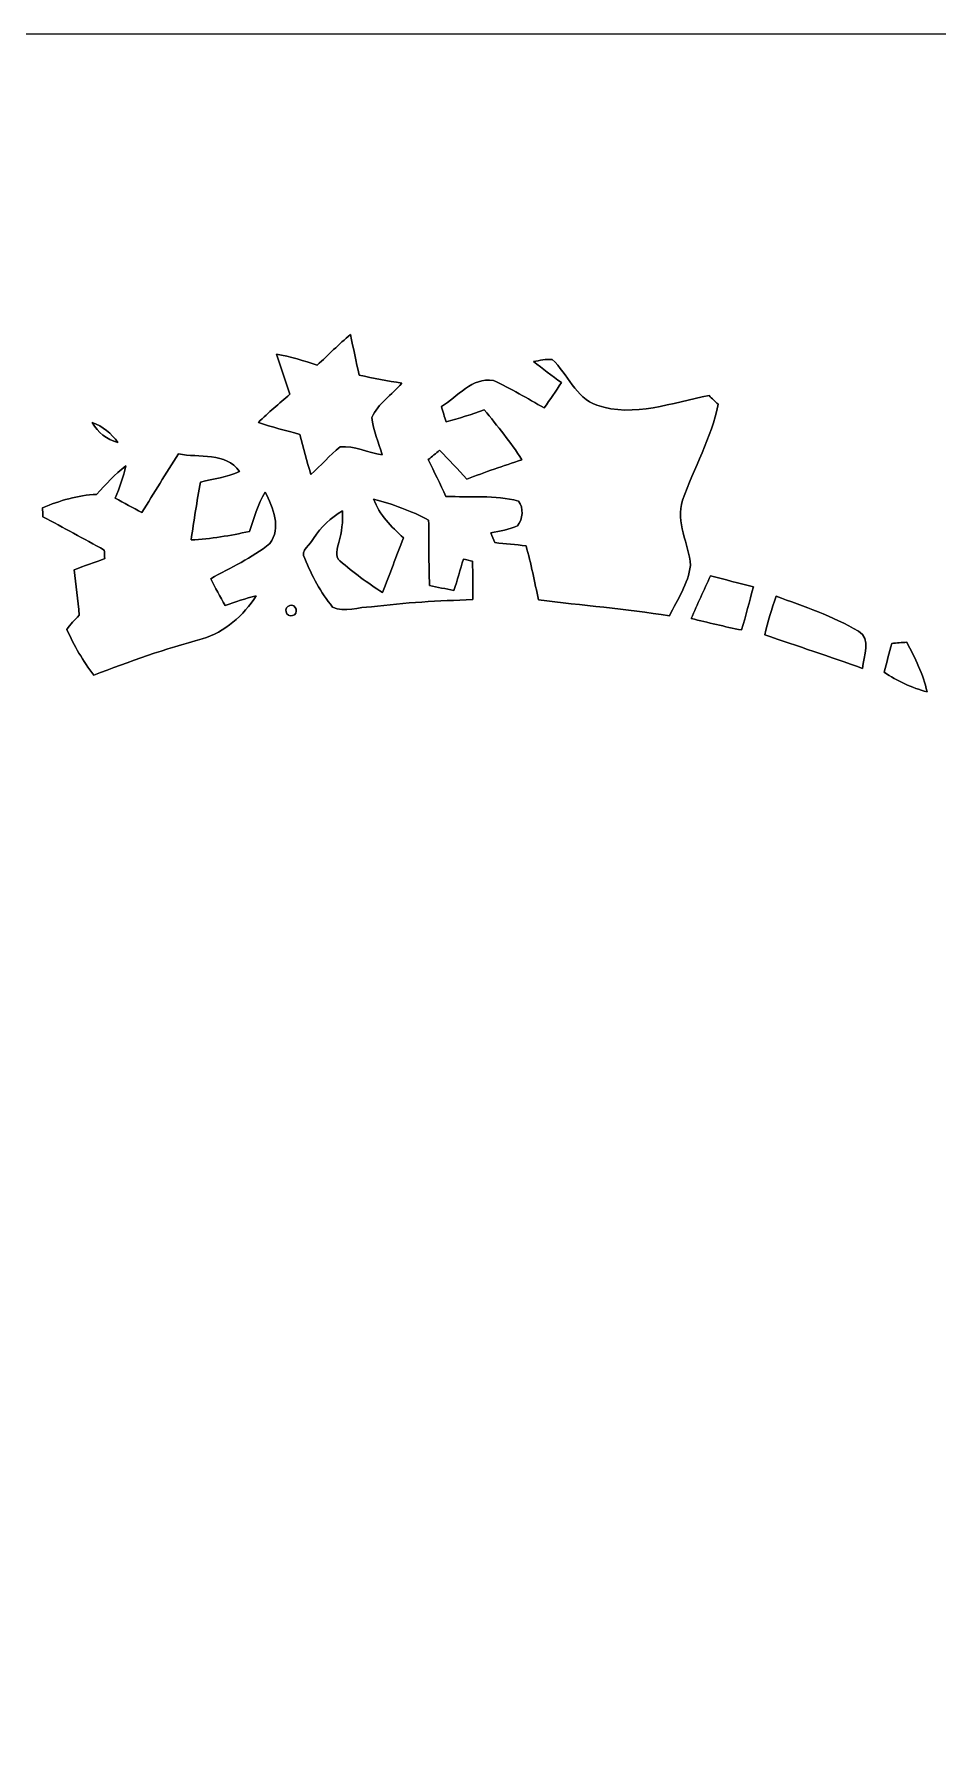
# Model space of a CAD drawing. Header units: centimetres. Extents: x -16.8 to 16.8, y -16.7 to 16.7.
# Drawn here: x -4.83 to 4.33, y -0.65 to 16.67 of the extents above; entities that cross this region are included whole.
import ezdxf

# ---------------------------------------------------------------- set-up
doc = ezdxf.new("R2010")
doc.units = ezdxf.units.CM
doc.header["$MEASUREMENT"] = 0
doc.layers.add('Layer 1', color=7, linetype='Continuous')

msp = doc.modelspace()

# ---------------------------------------------------------------- linework, layer by layer
at = {"layer": 'Layer 1', "color": 7}
for points, knots in [([(-16.77458, 16.66875), (-16.77458, 16.66875), (16.77458, 16.66875), (16.77458, 16.66875), (16.77458, 16.66875), (16.77458, 16.66875), (16.77458, -16.66875), (16.77458, -16.66875), (16.77458, -16.66875), (16.77458, -16.66875), (-16.77458, -16.66875), (-16.77458, -16.66875), (-16.77458, -16.66875), (-16.77458, -16.66875), (-16.77458, 16.66875), (-16.77458, 16.66875), (-16.77458, 16.66875), (-16.77458, 16.66875), (-16.77458, 16.66875), (-16.77458, 16.66875)], [0, 0, 0, 0, 0.16666667, 0.16666667, 0.16666667, 0.16666667, 0.33333333, 0.33333333, 0.33333333, 0.33333333, 0.5, 0.5, 0.5, 0.5, 0.66666667, 0.66666667, 0.66666667, 0.66666667, 1, 1, 1, 1]), ([(-1.95721, 13.31172), (-1.84644, 13.41649), (-1.73884, 13.5255), (-1.62066, 13.62216), (-1.62066, 13.62216), (-1.59103, 13.48528), (-1.56351, 13.3477), (-1.53317, 13.21047), (-1.53317, 13.21047), (-1.38959, 13.17942), (-1.2446, 13.15508), (-1.09996, 13.12827), (-1.09996, 13.12827), (-1.19944, 13.01291), (-1.34267, 12.92578), (-1.403, 12.78184), (-1.403, 12.78184), (-1.38924, 12.65096), (-1.33315, 12.52855), (-1.30034, 12.4019), (-1.30034, 12.4019), (-1.44286, 12.42589), (-1.58009, 12.49539), (-1.72614, 12.48551), (-1.72614, 12.48551), (-1.82986, 12.39661), (-1.92158, 12.29536), (-2.02177, 12.20329), (-2.02177, 12.20329), (-2.06269, 12.33805), (-2.09903, 12.47457), (-2.13466, 12.61039), (-2.13466, 12.61039), (-2.27577, 12.64814), (-2.41618, 12.68554), (-2.55446, 12.73175), (-2.55446, 12.73175), (-2.45216, 12.83123), (-2.34315, 12.92296), (-2.23591, 13.01715), (-2.23591, 13.01715), (-2.27894, 13.15297), (-2.32692, 13.28773), (-2.37208, 13.42249), (-2.37208, 13.42249), (-2.23026, 13.40167), (-2.09338, 13.35652), (-1.95721, 13.31172)], [0, 0, 0, 0, 0.07692308, 0.07692308, 0.07692308, 0.07692308, 0.15384615, 0.15384615, 0.15384615, 0.15384615, 0.23076923, 0.23076923, 0.23076923, 0.23076923, 0.30769231, 0.30769231, 0.30769231, 0.30769231, 0.38461538, 0.38461538, 0.38461538, 0.38461538, 0.46153846, 0.46153846, 0.46153846, 0.46153846, 0.53846154, 0.53846154, 0.53846154, 0.53846154, 0.61538462, 0.61538462, 0.61538462, 0.61538462, 0.69230769, 0.69230769, 0.69230769, 0.69230769, 0.76923077, 0.76923077, 0.76923077, 0.76923077, 0.84615385, 0.84615385, 0.84615385, 0.84615385, 1, 1, 1, 1]), ([(0.2346, 13.34946), (0.29739, 13.35969), (0.36089, 13.37451), (0.4251, 13.37028), (0.4251, 13.37028), (0.58173, 13.22176), (0.65899, 12.98434), (0.87595, 12.90567), (0.87595, 12.90567), (1.25695, 12.77761), (1.64006, 12.93495), (2.01436, 13.00339), (2.01436, 13.00339), (2.04435, 12.97446), (2.07504, 12.94518), (2.10573, 12.91625), (2.10573, 12.91625), (2.03976, 12.57335), (1.85984, 12.26961), (1.7459, 11.94294), (1.7459, 11.94294), (1.66899, 11.7161), (1.81222, 11.50444), (1.82527, 11.28148), (1.82527, 11.28148), (1.80481, 11.09521), (1.69298, 10.93576), (1.61149, 10.77136), (1.61149, 10.77136), (1.17087, 10.8391), (0.72708, 10.87861), (0.28504, 10.93117), (0.28504, 10.93117), (0.24589, 11.11532), (0.2099, 11.30018), (0.15875, 11.48151), (0.15875, 11.48151), (0.05327, 11.49174), (-0.05186, 11.50091), (-0.15663, 11.51361), (-0.15663, 11.51361), (-0.17039, 11.54642), (-0.18344, 11.57852), (-0.1965, 11.61097), (-0.1965, 11.61097), (-0.10654, 11.63179), (-0.01341, 11.64519), (0.07161, 11.68329), (0.07161, 11.68329), (0.12841, 11.75032), (0.13688, 11.86462), (0.08114, 11.93447), (0.08114, 11.93447), (-0.15628, 11.99938), (-0.40922, 11.96975), (-0.65299, 11.98174), (-0.65299, 11.98174), (-0.71261, 12.10627), (-0.77117, 12.23081), (-0.83185, 12.35498), (-0.83185, 12.35498), (-0.79375, 12.38638), (-0.7553, 12.41778), (-0.71684, 12.44917), (-0.71684, 12.44917), (-0.62195, 12.35498), (-0.53375, 12.25409), (-0.44203, 12.15602), (-0.44203, 12.15602), (-0.25753, 12.22763), (-0.07091, 12.29113), (0.11747, 12.35357), (0.11747, 12.35357), (0.00212, 12.53067), (-0.12841, 12.69682), (-0.26529, 12.85769), (-0.26529, 12.85769), (-0.39264, 12.81289), (-0.52141, 12.77161), (-0.65158, 12.73739), (-0.65158, 12.73739), (-0.66816, 12.78996), (-0.68404, 12.84217), (-0.69956, 12.89438), (-0.69956, 12.89438), (-0.53375, 12.99139), (-0.39053, 13.19248), (-0.17251, 13.15755), (-0.17251, 13.15755), (0.00423, 13.07465), (0.17321, 12.97517), (0.34325, 12.87851), (0.34325, 12.87851), (0.40217, 12.96317), (0.46002, 13.0489), (0.51717, 13.13497), (0.51717, 13.13497), (0.42192, 13.20518), (0.32597, 13.27432), (0.2346, 13.34946)], [0, 0, 0, 0, 0.03846154, 0.03846154, 0.03846154, 0.03846154, 0.07692308, 0.07692308, 0.07692308, 0.07692308, 0.11538462, 0.11538462, 0.11538462, 0.11538462, 0.15384615, 0.15384615, 0.15384615, 0.15384615, 0.19230769, 0.19230769, 0.19230769, 0.19230769, 0.23076923, 0.23076923, 0.23076923, 0.23076923, 0.26923077, 0.26923077, 0.26923077, 0.26923077, 0.30769231, 0.30769231, 0.30769231, 0.30769231, 0.34615385, 0.34615385, 0.34615385, 0.34615385, 0.38461538, 0.38461538, 0.38461538, 0.38461538, 0.42307692, 0.42307692, 0.42307692, 0.42307692, 0.46153846, 0.46153846, 0.46153846, 0.46153846, 0.5, 0.5, 0.5, 0.5, 0.53846154, 0.53846154, 0.53846154, 0.53846154, 0.57692308, 0.57692308, 0.57692308, 0.57692308, 0.61538462, 0.61538462, 0.61538462, 0.61538462, 0.65384615, 0.65384615, 0.65384615, 0.65384615, 0.69230769, 0.69230769, 0.69230769, 0.69230769, 0.73076923, 0.73076923, 0.73076923, 0.73076923, 0.76923077, 0.76923077, 0.76923077, 0.76923077, 0.80769231, 0.80769231, 0.80769231, 0.80769231, 0.84615385, 0.84615385, 0.84615385, 0.84615385, 0.88461538, 0.88461538, 0.88461538, 0.88461538, 0.92307692, 0.92307692, 0.92307692, 0.92307692, 1, 1, 1, 1]), ([(-4.23827, 12.73104), (-4.13314, 12.69047), (-4.04142, 12.62239), (-3.97969, 12.52679), (-3.97969, 12.52679), (-4.09116, 12.55783), (-4.18112, 12.63121), (-4.23827, 12.73104)], [0, 0, 0, 0, 0.33333333, 0.33333333, 0.33333333, 0.33333333, 1, 1, 1, 1]), ([(-3.36374, 12.41249), (-3.15983, 12.37051), (-2.88008, 12.43401), (-2.74638, 12.23292), (-2.74638, 12.23292), (-2.87267, 12.17859), (-3.00919, 12.15849), (-3.14184, 12.12709), (-3.14184, 12.12709), (-3.17641, 11.932), (-3.20851, 11.73621), (-3.23603, 11.53971), (-3.23603, 11.53971), (-3.03636, 11.54924), (-2.83986, 11.58487), (-2.64442, 11.62544), (-2.64442, 11.62544), (-2.59891, 11.76091), (-2.56011, 11.90025), (-2.48567, 12.02337), (-2.48567, 12.02337), (-2.40136, 11.86991), (-2.32269, 11.66001), (-2.43734, 11.50373), (-2.43734, 11.50373), (-2.61726, 11.35556), (-2.83598, 11.26208), (-3.03777, 11.14707), (-3.03777, 11.14707), (-2.99261, 11.05464), (-2.94252, 10.96504), (-2.89031, 10.87614), (-2.89031, 10.87614), (-2.7873, 10.91248), (-2.68393, 10.94811), (-2.57739, 10.97315), (-2.57739, 10.97315), (-2.70263, 10.77313), (-2.89525, 10.6045), (-3.12385, 10.53677), (-3.12385, 10.53677), (-3.49709, 10.43622), (-3.86186, 10.30781), (-4.2224, 10.16882), (-4.2224, 10.16882), (-4.33282, 10.31099), (-4.42207, 10.46833), (-4.49545, 10.63202), (-4.49545, 10.63202), (-4.46088, 10.68529), (-4.41501, 10.72938), (-4.37198, 10.7756), (-4.37198, 10.7756), (-4.38044, 10.93047), (-4.40267, 11.08392), (-4.42278, 11.23738), (-4.42278, 11.23738), (-4.31976, 11.27584), (-4.21605, 11.31323), (-4.11233, 11.35027), (-4.11233, 11.35027), (-4.11339, 11.37214), (-4.11515, 11.41589), (-4.11621, 11.43776), (-4.11621, 11.43776), (-4.32364, 11.55065), (-4.53073, 11.6646), (-4.73922, 11.77537), (-4.73922, 11.77537), (-4.73992, 11.79759), (-4.74133, 11.84275), (-4.74169, 11.86533), (-4.74169, 11.86533), (-4.56777, 11.93976), (-4.38503, 11.99268), (-4.19453, 12.00221), (-4.19453, 12.00221), (-4.10034, 12.1031), (-4.00967, 12.20858), (-3.89749, 12.29007), (-3.89749, 12.29007), (-3.9243, 12.17895), (-3.96205, 12.07135), (-4.00473, 11.96516), (-4.00473, 11.96516), (-3.91583, 11.91507), (-3.82623, 11.86603), (-3.73556, 11.81841), (-3.73556, 11.81841), (-3.61244, 12.01702), (-3.49074, 12.21634), (-3.36374, 12.41249)], [0, 0, 0, 0, 0.04166667, 0.04166667, 0.04166667, 0.04166667, 0.08333333, 0.08333333, 0.08333333, 0.08333333, 0.125, 0.125, 0.125, 0.125, 0.16666667, 0.16666667, 0.16666667, 0.16666667, 0.20833333, 0.20833333, 0.20833333, 0.20833333, 0.25, 0.25, 0.25, 0.25, 0.29166667, 0.29166667, 0.29166667, 0.29166667, 0.33333333, 0.33333333, 0.33333333, 0.33333333, 0.375, 0.375, 0.375, 0.375, 0.41666667, 0.41666667, 0.41666667, 0.41666667, 0.45833333, 0.45833333, 0.45833333, 0.45833333, 0.5, 0.5, 0.5, 0.5, 0.54166667, 0.54166667, 0.54166667, 0.54166667, 0.58333333, 0.58333333, 0.58333333, 0.58333333, 0.625, 0.625, 0.625, 0.625, 0.66666667, 0.66666667, 0.66666667, 0.66666667, 0.70833333, 0.70833333, 0.70833333, 0.70833333, 0.75, 0.75, 0.75, 0.75, 0.79166667, 0.79166667, 0.79166667, 0.79166667, 0.83333333, 0.83333333, 0.83333333, 0.83333333, 0.875, 0.875, 0.875, 0.875, 0.91666667, 0.91666667, 0.91666667, 0.91666667, 1, 1, 1, 1]), ([(-1.38571, 11.95493), (-1.1938, 11.90307), (-1.00506, 11.83464), (-0.82832, 11.74186), (-0.82832, 11.74186), (-0.82621, 11.52102), (-0.82621, 11.29947), (-0.82021, 11.07863), (-0.82021, 11.07863), (-0.73801, 11.06135), (-0.65546, 11.04406), (-0.57221, 11.02642), (-0.57221, 11.02642), (-0.53869, 11.13261), (-0.508, 11.23985), (-0.47519, 11.34639), (-0.47519, 11.34639), (-0.45226, 11.34075), (-0.40605, 11.32946), (-0.38276, 11.32381), (-0.38276, 11.32381), (-0.38171, 11.19434), (-0.38135, 11.06488), (-0.38206, 10.93505), (-0.38206, 10.93505), (-0.72566, 10.922), (-1.06856, 10.90683), (-1.40935, 10.86062), (-1.40935, 10.86062), (-1.53635, 10.8652), (-1.67993, 10.79782), (-1.80234, 10.85991), (-1.80234, 10.85991), (-1.9244, 11.00631), (-2.01119, 11.17776), (-2.08421, 11.35239), (-2.08421, 11.35239), (-2.13924, 11.43176), (-2.01683, 11.49456), (-1.99708, 11.55629), (-1.99708, 11.55629), (-1.91876, 11.66918), (-1.81857, 11.76549), (-1.70074, 11.83569), (-1.70074, 11.83569), (-1.69792, 11.72774), (-1.70744, 11.61944), (-1.73884, 11.51572), (-1.73884, 11.51572), (-1.75154, 11.45364), (-1.78682, 11.37638), (-1.72755, 11.32664), (-1.72755, 11.32664), (-1.59173, 11.21057), (-1.44709, 11.10333), (-1.29646, 11.00667), (-1.29646, 11.00667), (-1.22449, 11.19117), (-1.15429, 11.37602), (-1.08338, 11.56088), (-1.08338, 11.56088), (-1.2065, 11.67447), (-1.32927, 11.79371), (-1.38571, 11.95493)], [0, 0, 0, 0, 0.05882353, 0.05882353, 0.05882353, 0.05882353, 0.11764706, 0.11764706, 0.11764706, 0.11764706, 0.17647059, 0.17647059, 0.17647059, 0.17647059, 0.23529412, 0.23529412, 0.23529412, 0.23529412, 0.29411765, 0.29411765, 0.29411765, 0.29411765, 0.35294118, 0.35294118, 0.35294118, 0.35294118, 0.41176471, 0.41176471, 0.41176471, 0.41176471, 0.47058824, 0.47058824, 0.47058824, 0.47058824, 0.52941176, 0.52941176, 0.52941176, 0.52941176, 0.58823529, 0.58823529, 0.58823529, 0.58823529, 0.64705882, 0.64705882, 0.64705882, 0.64705882, 0.70588235, 0.70588235, 0.70588235, 0.70588235, 0.76470588, 0.76470588, 0.76470588, 0.76470588, 0.82352941, 0.82352941, 0.82352941, 0.82352941, 0.88235294, 0.88235294, 0.88235294, 0.88235294, 1, 1, 1, 1]), ([(2.02918, 11.17459), (2.17382, 11.13861), (2.31916, 11.10227), (2.46345, 11.06382), (2.46345, 11.06382), (2.42535, 10.91777), (2.38619, 10.77207), (2.34421, 10.62708), (2.34421, 10.62708), (2.17276, 10.66059), (2.00307, 10.70187), (1.83374, 10.74385), (1.83374, 10.74385), (1.89512, 10.88919), (1.9625, 11.03171), (2.02918, 11.17459)], [0, 0, 0, 0, 0.2, 0.2, 0.2, 0.2, 0.4, 0.4, 0.4, 0.4, 0.6, 0.6, 0.6, 0.6, 1, 1, 1, 1]), ([(2.69346, 10.96892), (2.97815, 10.86767), (3.26637, 10.76607), (3.52919, 10.61614), (3.52919, 10.61614), (3.65936, 10.53394), (3.57928, 10.36355), (3.57046, 10.23796), (3.57046, 10.23796), (3.24097, 10.35367), (2.91006, 10.46621), (2.57916, 10.57698), (2.57916, 10.57698), (2.60985, 10.70963), (2.64795, 10.84051), (2.69346, 10.96892)], [0, 0, 0, 0, 0.2, 0.2, 0.2, 0.2, 0.4, 0.4, 0.4, 0.4, 0.6, 0.6, 0.6, 0.6, 1, 1, 1, 1]), ([(-2.23626, 10.87614), (-2.17099, 10.89695), (-2.1403, 10.78653), (-2.20839, 10.77242), (-2.20839, 10.77242), (-2.27542, 10.75055), (-2.30399, 10.86097), (-2.23626, 10.87614)], [0, 0, 0, 0, 0.33333333, 0.33333333, 0.33333333, 0.33333333, 1, 1, 1, 1]), ([(3.86574, 10.49126), (3.91619, 10.49514), (3.96699, 10.49937), (4.01814, 10.5029), (4.01814, 10.5029), (4.10104, 10.34203), (4.18818, 10.1794), (4.22346, 9.99984), (4.22346, 9.99984), (4.06788, 10.04006), (3.92077, 10.10779), (3.78954, 10.20022), (3.78954, 10.20022), (3.81459, 10.29723), (3.83999, 10.39424), (3.86574, 10.49126)], [0, 0, 0, 0, 0.2, 0.2, 0.2, 0.2, 0.4, 0.4, 0.4, 0.4, 0.6, 0.6, 0.6, 0.6, 1, 1, 1, 1])]:
    msp.add_open_spline(points, degree=3, knots=knots, dxfattribs=at)
at = {"layer": 'Layer 1', "color": 8}
for points, knots in [([(-1.95721, 13.31172), (-2.09338, 13.35652), (-2.23026, 13.40167), (-2.37208, 13.42249), (-2.37208, 13.42249), (-2.32692, 13.28773), (-2.27894, 13.15297), (-2.23591, 13.01715), (-2.23591, 13.01715), (-2.34315, 12.92296), (-2.45216, 12.83123), (-2.55446, 12.73175), (-2.55446, 12.73175), (-2.41618, 12.68554), (-2.27577, 12.64814), (-2.13466, 12.61039), (-2.13466, 12.61039), (-2.09903, 12.47457), (-2.06269, 12.33805), (-2.02177, 12.20329), (-2.02177, 12.20329), (-1.92158, 12.29536), (-1.82986, 12.39661), (-1.72614, 12.48551), (-1.72614, 12.48551), (-1.58009, 12.49539), (-1.44286, 12.42589), (-1.30034, 12.4019), (-1.30034, 12.4019), (-1.33315, 12.52855), (-1.38924, 12.65096), (-1.403, 12.78184), (-1.403, 12.78184), (-1.34267, 12.92578), (-1.19944, 13.01291), (-1.09996, 13.12827), (-1.09996, 13.12827), (-1.2446, 13.15508), (-1.38959, 13.17942), (-1.53317, 13.21047), (-1.53317, 13.21047), (-1.56351, 13.3477), (-1.59103, 13.48528), (-1.62066, 13.62216), (-1.62066, 13.62216), (-1.73884, 13.5255), (-1.84644, 13.41649), (-1.95721, 13.31172), (-1.95721, 13.31172), (-1.95721, 13.31172), (-1.95721, 13.31172), (-1.95721, 13.31172)], [0, 0, 0, 0, 0.07142857, 0.07142857, 0.07142857, 0.07142857, 0.14285714, 0.14285714, 0.14285714, 0.14285714, 0.21428571, 0.21428571, 0.21428571, 0.21428571, 0.28571429, 0.28571429, 0.28571429, 0.28571429, 0.35714286, 0.35714286, 0.35714286, 0.35714286, 0.42857143, 0.42857143, 0.42857143, 0.42857143, 0.5, 0.5, 0.5, 0.5, 0.57142857, 0.57142857, 0.57142857, 0.57142857, 0.64285714, 0.64285714, 0.64285714, 0.64285714, 0.71428571, 0.71428571, 0.71428571, 0.71428571, 0.78571429, 0.78571429, 0.78571429, 0.78571429, 0.85714286, 0.85714286, 0.85714286, 0.85714286, 1, 1, 1, 1]), ([(0.2346, 13.34946), (0.32597, 13.27432), (0.42192, 13.20518), (0.51717, 13.13497), (0.51717, 13.13497), (0.46002, 13.0489), (0.40217, 12.96317), (0.34325, 12.87851), (0.34325, 12.87851), (0.17321, 12.97517), (0.00423, 13.07465), (-0.17251, 13.15755), (-0.17251, 13.15755), (-0.39053, 13.19248), (-0.53375, 12.99139), (-0.69956, 12.89438), (-0.69956, 12.89438), (-0.68404, 12.84217), (-0.66816, 12.78996), (-0.65158, 12.73739), (-0.65158, 12.73739), (-0.52141, 12.77161), (-0.39264, 12.81289), (-0.26529, 12.85769), (-0.26529, 12.85769), (-0.12841, 12.69682), (0.00212, 12.53067), (0.11747, 12.35357), (0.11747, 12.35357), (-0.07091, 12.29113), (-0.25753, 12.22763), (-0.44203, 12.15602), (-0.44203, 12.15602), (-0.53375, 12.25409), (-0.62195, 12.35498), (-0.71684, 12.44917), (-0.71684, 12.44917), (-0.7553, 12.41778), (-0.79375, 12.38638), (-0.83185, 12.35498), (-0.83185, 12.35498), (-0.77117, 12.23081), (-0.71261, 12.10627), (-0.65299, 11.98174), (-0.65299, 11.98174), (-0.40922, 11.96975), (-0.15628, 11.99938), (0.08114, 11.93447), (0.08114, 11.93447), (0.13688, 11.86462), (0.12841, 11.75032), (0.07161, 11.68329), (0.07161, 11.68329), (-0.01341, 11.64519), (-0.10654, 11.63179), (-0.1965, 11.61097), (-0.1965, 11.61097), (-0.18344, 11.57852), (-0.17039, 11.54642), (-0.15663, 11.51361), (-0.15663, 11.51361), (-0.05186, 11.50091), (0.05327, 11.49174), (0.15875, 11.48151), (0.15875, 11.48151), (0.2099, 11.30018), (0.24589, 11.11532), (0.28504, 10.93117), (0.28504, 10.93117), (0.72708, 10.87861), (1.17087, 10.8391), (1.61149, 10.77136), (1.61149, 10.77136), (1.69298, 10.93576), (1.80481, 11.09521), (1.82527, 11.28148), (1.82527, 11.28148), (1.81222, 11.50444), (1.66899, 11.7161), (1.7459, 11.94294), (1.7459, 11.94294), (1.85984, 12.26961), (2.03976, 12.57335), (2.10573, 12.91625), (2.10573, 12.91625), (2.07504, 12.94518), (2.04435, 12.97446), (2.01436, 13.00339), (2.01436, 13.00339), (1.64006, 12.93495), (1.25695, 12.77761), (0.87595, 12.90567), (0.87595, 12.90567), (0.65899, 12.98434), (0.58173, 13.22176), (0.4251, 13.37028), (0.4251, 13.37028), (0.36089, 13.37451), (0.29739, 13.35969), (0.2346, 13.34946), (0.2346, 13.34946), (0.2346, 13.34946), (0.2346, 13.34946), (0.2346, 13.34946)], [0, 0, 0, 0, 0.03703704, 0.03703704, 0.03703704, 0.03703704, 0.07407407, 0.07407407, 0.07407407, 0.07407407, 0.11111111, 0.11111111, 0.11111111, 0.11111111, 0.14814815, 0.14814815, 0.14814815, 0.14814815, 0.18518519, 0.18518519, 0.18518519, 0.18518519, 0.22222222, 0.22222222, 0.22222222, 0.22222222, 0.25925926, 0.25925926, 0.25925926, 0.25925926, 0.2962963, 0.2962963, 0.2962963, 0.2962963, 0.33333333, 0.33333333, 0.33333333, 0.33333333, 0.37037037, 0.37037037, 0.37037037, 0.37037037, 0.40740741, 0.40740741, 0.40740741, 0.40740741, 0.44444444, 0.44444444, 0.44444444, 0.44444444, 0.48148148, 0.48148148, 0.48148148, 0.48148148, 0.51851852, 0.51851852, 0.51851852, 0.51851852, 0.55555556, 0.55555556, 0.55555556, 0.55555556, 0.59259259, 0.59259259, 0.59259259, 0.59259259, 0.62962963, 0.62962963, 0.62962963, 0.62962963, 0.66666667, 0.66666667, 0.66666667, 0.66666667, 0.7037037, 0.7037037, 0.7037037, 0.7037037, 0.74074074, 0.74074074, 0.74074074, 0.74074074, 0.77777778, 0.77777778, 0.77777778, 0.77777778, 0.81481481, 0.81481481, 0.81481481, 0.81481481, 0.85185185, 0.85185185, 0.85185185, 0.85185185, 0.88888889, 0.88888889, 0.88888889, 0.88888889, 0.92592593, 0.92592593, 0.92592593, 0.92592593, 1, 1, 1, 1]), ([(-4.23827, 12.73104), (-4.18112, 12.63121), (-4.09116, 12.55783), (-3.97969, 12.52679), (-3.97969, 12.52679), (-4.04142, 12.62239), (-4.13314, 12.69047), (-4.23827, 12.73104), (-4.23827, 12.73104), (-4.23827, 12.73104), (-4.23827, 12.73104), (-4.23827, 12.73104)], [0, 0, 0, 0, 0.25, 0.25, 0.25, 0.25, 0.5, 0.5, 0.5, 0.5, 1, 1, 1, 1]), ([(-3.36374, 12.41249), (-3.49074, 12.21634), (-3.61244, 12.01702), (-3.73556, 11.81841), (-3.73556, 11.81841), (-3.82623, 11.86603), (-3.91583, 11.91507), (-4.00473, 11.96516), (-4.00473, 11.96516), (-3.96205, 12.07135), (-3.9243, 12.17895), (-3.89749, 12.29007), (-3.89749, 12.29007), (-4.00967, 12.20858), (-4.10034, 12.1031), (-4.19453, 12.00221), (-4.19453, 12.00221), (-4.38503, 11.99268), (-4.56777, 11.93976), (-4.74169, 11.86533), (-4.74169, 11.86533), (-4.74133, 11.84275), (-4.73992, 11.79759), (-4.73922, 11.77537), (-4.73922, 11.77537), (-4.53073, 11.6646), (-4.32364, 11.55065), (-4.11621, 11.43776), (-4.11621, 11.43776), (-4.11515, 11.41589), (-4.11339, 11.37214), (-4.11233, 11.35027), (-4.11233, 11.35027), (-4.21605, 11.31323), (-4.31976, 11.27584), (-4.42278, 11.23738), (-4.42278, 11.23738), (-4.40267, 11.08392), (-4.38044, 10.93047), (-4.37198, 10.7756), (-4.37198, 10.7756), (-4.41501, 10.72938), (-4.46088, 10.68529), (-4.49545, 10.63202), (-4.49545, 10.63202), (-4.42207, 10.46833), (-4.33282, 10.31099), (-4.2224, 10.16882), (-4.2224, 10.16882), (-3.86186, 10.30781), (-3.49709, 10.43622), (-3.12385, 10.53677), (-3.12385, 10.53677), (-2.89525, 10.6045), (-2.70263, 10.77313), (-2.57739, 10.97315), (-2.57739, 10.97315), (-2.68393, 10.94811), (-2.7873, 10.91248), (-2.89031, 10.87614), (-2.89031, 10.87614), (-2.94252, 10.96504), (-2.99261, 11.05464), (-3.03777, 11.14707), (-3.03777, 11.14707), (-2.83598, 11.26208), (-2.61726, 11.35556), (-2.43734, 11.50373), (-2.43734, 11.50373), (-2.32269, 11.66001), (-2.40136, 11.86991), (-2.48567, 12.02337), (-2.48567, 12.02337), (-2.56011, 11.90025), (-2.59891, 11.76091), (-2.64442, 11.62544), (-2.64442, 11.62544), (-2.83986, 11.58487), (-3.03636, 11.54924), (-3.23603, 11.53971), (-3.23603, 11.53971), (-3.20851, 11.73621), (-3.17641, 11.932), (-3.14184, 12.12709), (-3.14184, 12.12709), (-3.00919, 12.15849), (-2.87267, 12.17859), (-2.74638, 12.23292), (-2.74638, 12.23292), (-2.88008, 12.43401), (-3.15983, 12.37051), (-3.36374, 12.41249), (-3.36374, 12.41249), (-3.36374, 12.41249), (-3.36374, 12.41249), (-3.36374, 12.41249)], [0, 0, 0, 0, 0.04, 0.04, 0.04, 0.04, 0.08, 0.08, 0.08, 0.08, 0.12, 0.12, 0.12, 0.12, 0.16, 0.16, 0.16, 0.16, 0.2, 0.2, 0.2, 0.2, 0.24, 0.24, 0.24, 0.24, 0.28, 0.28, 0.28, 0.28, 0.32, 0.32, 0.32, 0.32, 0.36, 0.36, 0.36, 0.36, 0.4, 0.4, 0.4, 0.4, 0.44, 0.44, 0.44, 0.44, 0.48, 0.48, 0.48, 0.48, 0.52, 0.52, 0.52, 0.52, 0.56, 0.56, 0.56, 0.56, 0.6, 0.6, 0.6, 0.6, 0.64, 0.64, 0.64, 0.64, 0.68, 0.68, 0.68, 0.68, 0.72, 0.72, 0.72, 0.72, 0.76, 0.76, 0.76, 0.76, 0.8, 0.8, 0.8, 0.8, 0.84, 0.84, 0.84, 0.84, 0.88, 0.88, 0.88, 0.88, 0.92, 0.92, 0.92, 0.92, 1, 1, 1, 1]), ([(-1.38571, 11.95493), (-1.32927, 11.79371), (-1.2065, 11.67447), (-1.08338, 11.56088), (-1.08338, 11.56088), (-1.15429, 11.37602), (-1.22449, 11.19117), (-1.29646, 11.00667), (-1.29646, 11.00667), (-1.44709, 11.10333), (-1.59173, 11.21057), (-1.72755, 11.32664), (-1.72755, 11.32664), (-1.78682, 11.37638), (-1.75154, 11.45364), (-1.73884, 11.51572), (-1.73884, 11.51572), (-1.70744, 11.61944), (-1.69792, 11.72774), (-1.70074, 11.83569), (-1.70074, 11.83569), (-1.81857, 11.76549), (-1.91876, 11.66918), (-1.99708, 11.55629), (-1.99708, 11.55629), (-2.01683, 11.49456), (-2.13924, 11.43176), (-2.08421, 11.35239), (-2.08421, 11.35239), (-2.01119, 11.17776), (-1.9244, 11.00631), (-1.80234, 10.85991), (-1.80234, 10.85991), (-1.67993, 10.79782), (-1.53635, 10.8652), (-1.40935, 10.86062), (-1.40935, 10.86062), (-1.06856, 10.90683), (-0.72566, 10.922), (-0.38206, 10.93505), (-0.38206, 10.93505), (-0.38135, 11.06488), (-0.38171, 11.19434), (-0.38276, 11.32381), (-0.38276, 11.32381), (-0.40605, 11.32946), (-0.45226, 11.34075), (-0.47519, 11.34639), (-0.47519, 11.34639), (-0.508, 11.23985), (-0.53869, 11.13261), (-0.57221, 11.02642), (-0.57221, 11.02642), (-0.65546, 11.04406), (-0.73801, 11.06135), (-0.82021, 11.07863), (-0.82021, 11.07863), (-0.82621, 11.29947), (-0.82621, 11.52102), (-0.82832, 11.74186), (-0.82832, 11.74186), (-1.00506, 11.83464), (-1.1938, 11.90307), (-1.38571, 11.95493), (-1.38571, 11.95493), (-1.38571, 11.95493), (-1.38571, 11.95493), (-1.38571, 11.95493)], [0, 0, 0, 0, 0.05555556, 0.05555556, 0.05555556, 0.05555556, 0.11111111, 0.11111111, 0.11111111, 0.11111111, 0.16666667, 0.16666667, 0.16666667, 0.16666667, 0.22222222, 0.22222222, 0.22222222, 0.22222222, 0.27777778, 0.27777778, 0.27777778, 0.27777778, 0.33333333, 0.33333333, 0.33333333, 0.33333333, 0.38888889, 0.38888889, 0.38888889, 0.38888889, 0.44444444, 0.44444444, 0.44444444, 0.44444444, 0.5, 0.5, 0.5, 0.5, 0.55555556, 0.55555556, 0.55555556, 0.55555556, 0.61111111, 0.61111111, 0.61111111, 0.61111111, 0.66666667, 0.66666667, 0.66666667, 0.66666667, 0.72222222, 0.72222222, 0.72222222, 0.72222222, 0.77777778, 0.77777778, 0.77777778, 0.77777778, 0.83333333, 0.83333333, 0.83333333, 0.83333333, 0.88888889, 0.88888889, 0.88888889, 0.88888889, 1, 1, 1, 1]), ([(2.02918, 11.17459), (1.9625, 11.03171), (1.89512, 10.88919), (1.83374, 10.74385), (1.83374, 10.74385), (2.00307, 10.70187), (2.17276, 10.66059), (2.34421, 10.62708), (2.34421, 10.62708), (2.38619, 10.77207), (2.42535, 10.91777), (2.46345, 11.06382), (2.46345, 11.06382), (2.31916, 11.10227), (2.17382, 11.13861), (2.02918, 11.17459), (2.02918, 11.17459), (2.02918, 11.17459), (2.02918, 11.17459), (2.02918, 11.17459)], [0, 0, 0, 0, 0.16666667, 0.16666667, 0.16666667, 0.16666667, 0.33333333, 0.33333333, 0.33333333, 0.33333333, 0.5, 0.5, 0.5, 0.5, 0.66666667, 0.66666667, 0.66666667, 0.66666667, 1, 1, 1, 1]), ([(2.69346, 10.96892), (2.64795, 10.84051), (2.60985, 10.70963), (2.57916, 10.57698), (2.57916, 10.57698), (2.91006, 10.46621), (3.24097, 10.35367), (3.57046, 10.23796), (3.57046, 10.23796), (3.57928, 10.36355), (3.65936, 10.53394), (3.52919, 10.61614), (3.52919, 10.61614), (3.26637, 10.76607), (2.97815, 10.86767), (2.69346, 10.96892), (2.69346, 10.96892), (2.69346, 10.96892), (2.69346, 10.96892), (2.69346, 10.96892)], [0, 0, 0, 0, 0.16666667, 0.16666667, 0.16666667, 0.16666667, 0.33333333, 0.33333333, 0.33333333, 0.33333333, 0.5, 0.5, 0.5, 0.5, 0.66666667, 0.66666667, 0.66666667, 0.66666667, 1, 1, 1, 1]), ([(-2.23626, 10.87614), (-2.30399, 10.86097), (-2.27542, 10.75055), (-2.20839, 10.77242), (-2.20839, 10.77242), (-2.1403, 10.78653), (-2.17099, 10.89695), (-2.23626, 10.87614), (-2.23626, 10.87614), (-2.23626, 10.87614), (-2.23626, 10.87614), (-2.23626, 10.87614)], [0, 0, 0, 0, 0.25, 0.25, 0.25, 0.25, 0.5, 0.5, 0.5, 0.5, 1, 1, 1, 1]), ([(3.86574, 10.49126), (3.83999, 10.39424), (3.81459, 10.29723), (3.78954, 10.20022), (3.78954, 10.20022), (3.92077, 10.10779), (4.06788, 10.04006), (4.22346, 9.99984), (4.22346, 9.99984), (4.18818, 10.1794), (4.10104, 10.34203), (4.01814, 10.5029), (4.01814, 10.5029), (3.96699, 10.49937), (3.91619, 10.49514), (3.86574, 10.49126), (3.86574, 10.49126), (3.86574, 10.49126), (3.86574, 10.49126), (3.86574, 10.49126)], [0, 0, 0, 0, 0.16666667, 0.16666667, 0.16666667, 0.16666667, 0.33333333, 0.33333333, 0.33333333, 0.33333333, 0.5, 0.5, 0.5, 0.5, 0.66666667, 0.66666667, 0.66666667, 0.66666667, 1, 1, 1, 1])]:
    msp.add_open_spline(points, degree=3, knots=knots, dxfattribs=at)

doc.saveas('drawing.dxf')
